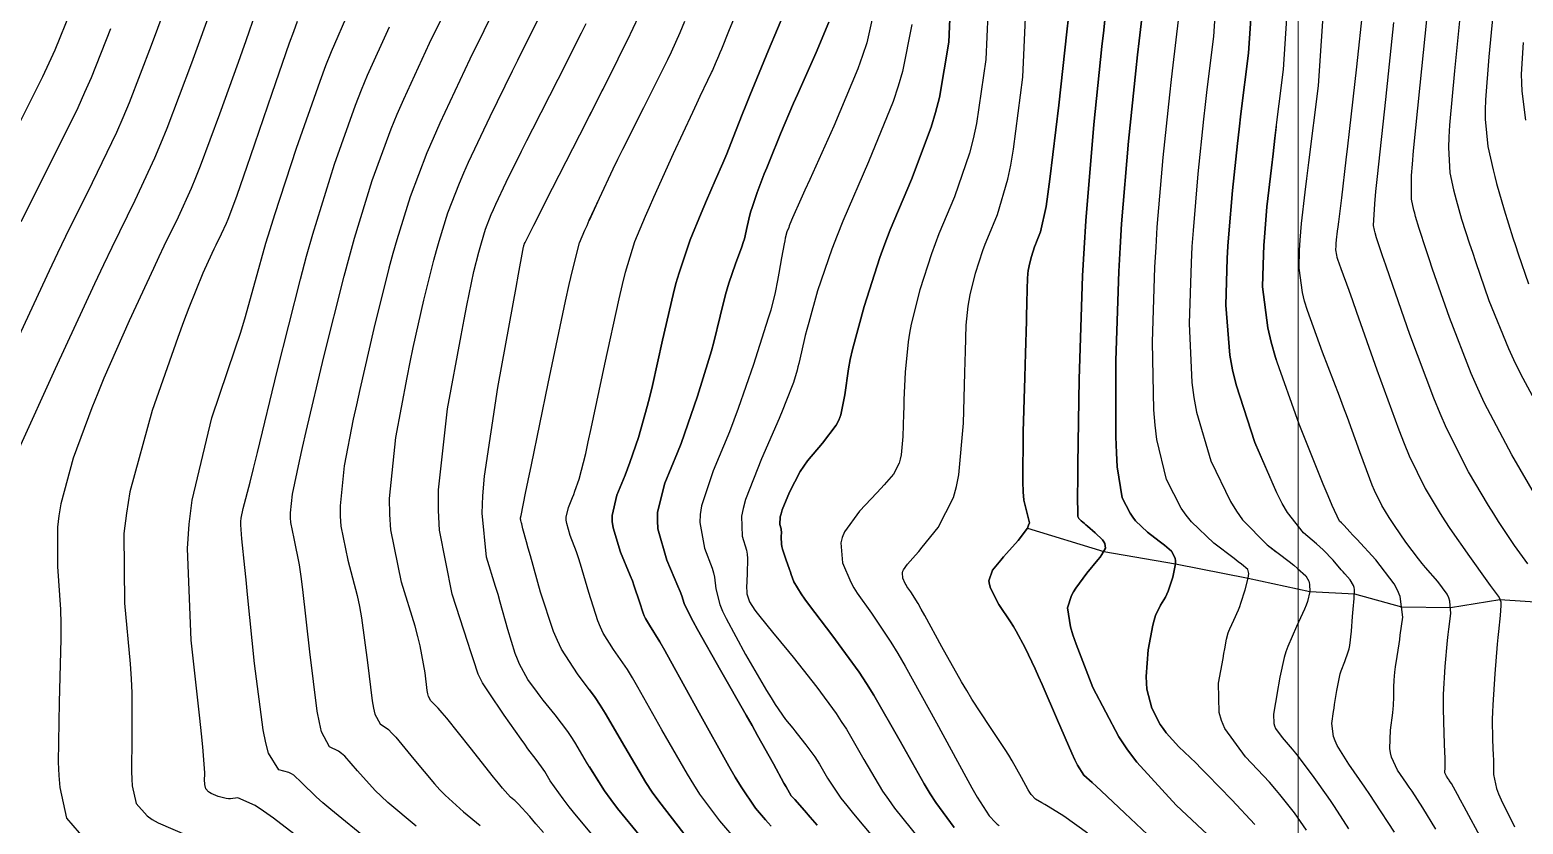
# Model space of a CAD drawing. Header units: metres. Extents: x 837117 to 838477, y 1189012 to 1191015.
# Drawn here: x 837784.2 to 837892.9, y 1189837.8 to 1189895.6 of the extents above; entities that cross this region are included whole.
import ezdxf

# ---------------------------------------------------------------- set-up
doc = ezdxf.new("R2010")
doc.units = ezdxf.units.M
doc.header["$LTSCALE"] = 0.3
doc.layers.add('COORD', color=7, linetype='Continuous', lineweight=20)
doc.layers.add('DRENAJE', color=5, linetype='Continuous', lineweight=25)
doc.layers.add('COTAS 10', color=1, linetype='Continuous')
doc.layers.add('COTAS INT', color=252, linetype='Continuous')

msp = doc.modelspace()

# ---------------------------------------------------------------- linework, layer by layer
at = {"layer": 'COORD'}
msp.add_line((837876.514, 1189013.872), (837876.514, 1191013.872), dxfattribs=at)
at = {"layer": 'COTAS 10'}
for points, elevation in [([(837812.325, 1189837.64), (837810.263, 1189839.383), (837809.781, 1189839.829), (837809.338, 1189840.258), (837808.059, 1189841.675), (837807.119, 1189842.74), (837806.89, 1189842.949), (837806.674, 1189843.119), (837806.003, 1189843.42), (837805.43, 1189844.516), (837805.274, 1189845.187), (837805.121, 1189846.017), (837804.578, 1189850.344), (837804.08, 1189854.876), (837803.954, 1189855.835), (837803.833, 1189856.666), (837803.439, 1189858.599), (837803.199, 1189859.76), (837803.176, 1189860.105), (837803.171, 1189860.459), (837803.309, 1189861.82), (837803.818, 1189864.221), (837804.046, 1189865.23), (837804.314, 1189866.389), (837805.597, 1189871.82), (837807.069, 1189877.686), (837807.455, 1189879.12), (837807.832, 1189880.47), (837809.118, 1189884.658), (837810.505, 1189888.411), (837810.946, 1189889.488), (837811.411, 1189890.58), (837813.298, 1189894.658), (837815.035, 1189898.193)], 1770), ([(837886.543, 1189837.428), (837885.596, 1189838.979), (837884.799, 1189840.196), (837884.595, 1189840.501), (837884.398, 1189840.791), (837883.748, 1189841.719), (837883.304, 1189842.677), (837883.237, 1189842.986), (837883.194, 1189843.313), (837883.242, 1189844.65), (837883.403, 1189845.908), (837883.432, 1189846.185), (837883.453, 1189846.431), (837883.474, 1189847.06), (837883.463, 1189847.508), (837883.464, 1189847.639), (837883.468, 1189847.774), (837883.497, 1189848.285), (837883.557, 1189848.871), (837883.58, 1189849.053), (837883.605, 1189849.243), (837883.718, 1189849.999), (837883.86, 1189850.931), (837883.902, 1189851.232), (837883.947, 1189851.553), (837884.121, 1189852.865), (837883.934, 1189854.379), (837883.751, 1189854.826), (837883.511, 1189855.286), (837882.169, 1189857.046), (837880.772, 1189858.548), (837880.497, 1189858.845), (837880.271, 1189859.09), (837879.855, 1189859.544), (837879.745, 1189859.662), (837879.71, 1189859.694), (837879.673, 1189859.727), (837879.527, 1189859.847), (837878.98, 1189861.005), (837878.691, 1189861.693), (837878.343, 1189862.541), (837876.589, 1189866.927), (837874.874, 1189871.761), (837874.551, 1189872.89), (837874.293, 1189873.929), (837873.908, 1189876.927), (837873.986, 1189879.282), (837874.019, 1189879.916), (837874.058, 1189880.542), (837874.243, 1189882.738), (837874.56, 1189885.576), (837874.681, 1189886.607), (837874.818, 1189887.745), (837875.434, 1189892.738), (837875.814, 1189898.371)], 1810), ([(837783.422, 1189865.137), (837786.076, 1189870.972), (837788.933, 1189877.154), (837789.59, 1189878.552), (837790.189, 1189879.813), (837791.87, 1189883.234), (837793.292, 1189886.308), (837793.728, 1189887.351), (837794.183, 1189888.476), (837795.979, 1189893.234), (837797.559, 1189897.579)], 1760), ([(837831.801, 1189837.123), (837829.977, 1189839.46), (837829.503, 1189840.136), (837829.043, 1189840.826), (837827.497, 1189843.423), (837826.084, 1189845.868), (837825.708, 1189846.461), (837825.339, 1189847.019), (837824.062, 1189848.729), (837822.897, 1189850.54), (837822.599, 1189851.161), (837822.312, 1189851.833), (837821.361, 1189854.692), (837820.629, 1189857.344), (837820.48, 1189857.886), (837820.354, 1189858.345), (837820.093, 1189859.306), (837820, 1189859.654), (837819.98, 1189859.725), (837819.963, 1189859.787), (837819.925, 1189859.919), (837819.916, 1189860.013), (837819.918, 1189860.05), (837819.921, 1189860.091), (837819.949, 1189860.279), (837820.276, 1189861.883), (837820.468, 1189862.818), (837820.704, 1189863.964), (837821.922, 1189869.875), (837823.188, 1189875.885), (837823.455, 1189877.093), (837823.684, 1189878.105), (837824.209, 1189880.113), (837824.604, 1189881.053), (837824.752, 1189881.39), (837824.917, 1189881.762), (837825.651, 1189883.383), (837826.66, 1189885.515), (837826.999, 1189886.208), (837827.363, 1189886.946), (837828.889, 1189889.981), (837830.324, 1189892.839), (837830.631, 1189893.465), (837830.898, 1189894.019), (837831.537, 1189895.423), (837831.879, 1189896.256)], 1780), ([(837824.923, 1189881.776), (837825.651, 1189883.383), (837826.66, 1189885.515), (837826.999, 1189886.208), (837827.363, 1189886.946), (837828.889, 1189889.981), (837830.324, 1189892.839), (837830.631, 1189893.465), (837830.898, 1189894.019), (837831.537, 1189895.423), (837831.879, 1189896.256)], 1780), ([(837848.401, 1189896.018), (837847.709, 1189892.587), (837847.393, 1189891.527), (837847.024, 1189890.419), (837845.243, 1189886.018), (837843.378, 1189881.709), (837842.956, 1189880.659), (837842.575, 1189879.671), (837841.539, 1189876.619), (837840.89, 1189874.328), (837840.753, 1189873.82), (837840.633, 1189873.366), (837840.355, 1189872.182), (837840.168, 1189871.337), (837840.107, 1189871.097), (837840.042, 1189870.855), (837839.77, 1189869.957), (837839.231, 1189868.547), (837838.997, 1189867.982), (837838.726, 1189867.341), (837837.441, 1189864.394), (837836.299, 1189861.435), (837836.117, 1189860.786), (837835.995, 1189860.212), (837836.039, 1189858.752), (837836.356, 1189857.737), (837836.405, 1189857.444), (837836.438, 1189857.144), (837836.418, 1189856.016), (837836.363, 1189854.997), (837836.373, 1189854.765), (837836.395, 1189854.556), (837836.567, 1189853.985), (837836.975, 1189853.387), (837837.146, 1189853.161), (837837.342, 1189852.908), (837838.259, 1189851.776), (837839.41, 1189850.369), (837839.755, 1189849.943), (837840.11, 1189849.5), (837841.484, 1189847.77), (837842.887, 1189845.845), (837843.261, 1189845.28), (837843.628, 1189844.701), (837844.898, 1189842.494), (837846.266, 1189840.21), (837846.694, 1189839.583), (837847.144, 1189838.957), (837848.945, 1189836.715)], 1790), ([(837848.401, 1189896.018), (837847.709, 1189892.587), (837847.393, 1189891.527), (837847.024, 1189890.419), (837845.243, 1189886.018), (837843.378, 1189881.709), (837842.956, 1189880.659), (837842.575, 1189879.671), (837841.539, 1189876.619), (837840.89, 1189874.328), (837840.753, 1189873.82), (837840.633, 1189873.366), (837840.355, 1189872.182), (837840.168, 1189871.337), (837840.107, 1189871.097), (837840.042, 1189870.855), (837839.77, 1189869.957), (837839.231, 1189868.547), (837838.997, 1189867.982), (837838.726, 1189867.341), (837837.441, 1189864.394), (837836.299, 1189861.435), (837836.117, 1189860.786), (837835.995, 1189860.212), (837836.039, 1189858.752), (837836.356, 1189857.737), (837836.405, 1189857.444), (837836.438, 1189857.144), (837836.418, 1189856.016), (837836.363, 1189854.997), (837836.373, 1189854.765), (837836.395, 1189854.556), (837836.567, 1189853.985), (837836.975, 1189853.387), (837837.146, 1189853.161), (837837.342, 1189852.908), (837838.259, 1189851.776), (837839.41, 1189850.369), (837839.755, 1189849.943), (837840.11, 1189849.5), (837841.484, 1189847.77), (837842.887, 1189845.845), (837843.261, 1189845.28), (837843.628, 1189844.701), (837844.898, 1189842.494), (837846.266, 1189840.21), (837846.694, 1189839.583), (837847.144, 1189838.957), (837848.945, 1189836.715)], 1790), ([(837862.462, 1189896.591), (837862.357, 1189895.595), (837862.234, 1189894.423), (837861.647, 1189888.73), (837861.057, 1189881.729), (837860.933, 1189879.733), (837860.825, 1189877.711), (837860.578, 1189870.202), (837860.48, 1189864), (837860.467, 1189862.803), (837860.46, 1189861.831), (837860.483, 1189860.202), (837860.558, 1189860.056), (837860.583, 1189860.02), (837860.61, 1189859.986), (837860.723, 1189859.878), (837860.956, 1189859.688), (837861.059, 1189859.601), (837861.177, 1189859.5), (837861.744, 1189859.013), (837862.269, 1189858.486), (837862.361, 1189858.359), (837862.431, 1189858.242), (837862.492, 1189857.888), (837862.231, 1189857.426), (837862.097, 1189857.241), (837861.936, 1189857.03), (837861.135, 1189856.062), (837860.327, 1189854.989), (837860.163, 1189854.713), (837860.024, 1189854.447), (837859.734, 1189853.558), (837859.943, 1189852.161), (837860.117, 1189851.573), (837860.343, 1189850.898), (837861.579, 1189847.735), (837863.461, 1189844.153), (837864.093, 1189843.215), (837864.774, 1189842.299), (837867.633, 1189839.184), (837870.304, 1189836.675)], 1800), ([(837870.304, 1189836.675), (837867.633, 1189839.184), (837864.774, 1189842.299), (837864.093, 1189843.215), (837863.461, 1189844.153), (837861.579, 1189847.735), (837860.343, 1189850.898), (837860.117, 1189851.573), (837859.943, 1189852.161), (837859.734, 1189853.558), (837860.024, 1189854.447), (837860.163, 1189854.713), (837860.327, 1189854.989), (837861.135, 1189856.062), (837861.936, 1189857.03), (837862.097, 1189857.241), (837862.231, 1189857.426), (837862.492, 1189857.888), (837862.431, 1189858.242), (837862.361, 1189858.359), (837862.269, 1189858.486), (837861.744, 1189859.013), (837861.177, 1189859.5), (837861.059, 1189859.601), (837860.956, 1189859.688), (837860.723, 1189859.878), (837860.61, 1189859.986), (837860.583, 1189860.02), (837860.558, 1189860.056), (837860.483, 1189860.202), (837860.46, 1189861.831), (837860.467, 1189862.803), (837860.48, 1189864), (837860.578, 1189870.202), (837860.825, 1189877.711), (837860.933, 1189879.733), (837861.057, 1189881.729), (837861.647, 1189888.73), (837862.234, 1189894.423), (837862.357, 1189895.595), (837862.462, 1189896.591)], 1800), ([(837888.28, 1189896.526), (837887.894, 1189892.631), (837887.527, 1189888.678), (837887.477, 1189887.822), (837887.45, 1189887.068), (837887.54, 1189885.208), (837887.817, 1189883.97), (837887.908, 1189883.61), (837888.006, 1189883.241), (837888.409, 1189881.846), (837888.984, 1189880.056), (837889.189, 1189879.439), (837889.415, 1189878.769), (837890.398, 1189875.91), (837891.816, 1189872.429), (837892.316, 1189871.366), (837892.863, 1189870.26), (837895.224, 1189865.91)], 1820), ([(837874.923, 1189888.6), (837874.818, 1189887.745), (837874.681, 1189886.607), (837874.56, 1189885.576), (837874.243, 1189882.738), (837874.058, 1189880.542), (837874.019, 1189879.916), (837873.986, 1189879.282), (837873.908, 1189876.927), (837874.293, 1189873.929), (837874.551, 1189872.89), (837874.874, 1189871.761), (837874.923, 1189871.622)], 1810), ([(837824.923, 1189847.575), (837825.339, 1189847.019), (837825.708, 1189846.461), (837826.084, 1189845.868), (837827.497, 1189843.423), (837829.043, 1189840.826), (837829.503, 1189840.136), (837829.977, 1189839.46), (837831.801, 1189837.123)], 1780)]:
    msp.add_lwpolyline(points, dxfattribs=dict(at, elevation=elevation))
at = {"layer": 'COTAS INT'}
for points, elevation in [([(837870.595, 1189898.908), (837870.341, 1189895.135), (837869.876, 1189891.283), (837869.752, 1189890.202), (837869.629, 1189889.115), (837869.205, 1189885.135), (837868.858, 1189881.017), (837868.785, 1189879.843), (837868.722, 1189878.654), (837868.576, 1189874.237), (837868.768, 1189869.957), (837868.917, 1189868.855), (837869.109, 1189867.789), (837870.147, 1189864.237), (837871.576, 1189861.284), (837872.013, 1189860.595), (837872.469, 1189859.962), (837874.267, 1189858.143), (837875.862, 1189856.909), (837876.19, 1189856.646), (837876.469, 1189856.416), (837877.066, 1189855.869), (837877.282, 1189855.498), (837877.319, 1189855.38), (837877.348, 1189855.254), (837877.371, 1189854.744), (837877.198, 1189854.013), (837877.102, 1189853.749), (837876.985, 1189853.458), (837876.39, 1189852.181), (837875.759, 1189850.735), (837875.619, 1189850.336), (837875.494, 1189849.938), (837875.17, 1189848.508), (837874.963, 1189847.228), (837874.912, 1189846.924), (837874.864, 1189846.643), (837874.714, 1189845.812), (837874.732, 1189845.132), (837874.789, 1189844.947), (837874.869, 1189844.762), (837875.346, 1189844.104), (837876.08, 1189843.261), (837876.321, 1189842.959), (837876.579, 1189842.628), (837877.649, 1189841.187), (837878.661, 1189839.767), (837878.883, 1189839.449), (837879.079, 1189839.164), (837879.577, 1189838.406), (837880.171, 1189837.46)], 1806), ([(837870.595, 1189898.908), (837870.341, 1189895.135), (837869.876, 1189891.283), (837869.752, 1189890.202), (837869.629, 1189889.115), (837869.205, 1189885.135), (837868.858, 1189881.017), (837868.785, 1189879.843), (837868.722, 1189878.654), (837868.576, 1189874.237), (837868.768, 1189869.957), (837868.917, 1189868.855), (837869.109, 1189867.789), (837870.147, 1189864.237), (837871.576, 1189861.284), (837872.013, 1189860.595), (837872.469, 1189859.962), (837874.267, 1189858.143), (837874.923, 1189857.635)], 1806), ([(837794.422, 1189898.219), (837793.041, 1189894.478), (837791.431, 1189890.313), (837790.968, 1189889.216), (837790.499, 1189888.144), (837788.743, 1189884.478), (837786.799, 1189880.579), (837786.211, 1189879.36), (837785.602, 1189878.082), (837783.22, 1189872.963)], 1758), ([(837851.266, 1189898.757), (837851.094, 1189894.742), (837850.402, 1189890.703), (837850.125, 1189889.612), (837849.812, 1189888.534), (837848.372, 1189884.742), (837846.821, 1189881.063), (837846.436, 1189880.056), (837846.072, 1189879.055), (837844.917, 1189875.484), (837844.078, 1189872.345), (837843.913, 1189871.616), (837843.776, 1189870.949), (837843.522, 1189869.047), (837843.233, 1189867.594), (837843.075, 1189867.21), (837842.882, 1189866.834), (837841.901, 1189865.54), (837840.798, 1189864.237), (837840.529, 1189863.855), (837840.275, 1189863.465), (837839.488, 1189861.976), (837838.962, 1189860.673), (837838.873, 1189860.398), (837838.809, 1189860.161), (837838.78, 1189859.616), (837838.876, 1189859.289), (837838.89, 1189859.19), (837838.899, 1189859.086), (837838.887, 1189858.681), (837838.908, 1189858.174), (837838.938, 1189858.007), (837838.978, 1189857.828), (837839.211, 1189857.087), (837839.487, 1189856.337), (837839.554, 1189856.153), (837839.617, 1189855.979), (837839.81, 1189855.436), (837840.335, 1189854.556), (837840.607, 1189854.17), (837840.935, 1189853.723), (837842.574, 1189851.591), (837844.551, 1189848.86), (837845.091, 1189848.035), (837845.628, 1189847.179), (837847.539, 1189843.839), (837849.294, 1189840.725), (837849.732, 1189840.013), (837850.15, 1189839.365), (837851.485, 1189837.564)], 1792), ([(837851.485, 1189837.564), (837850.15, 1189839.365), (837849.732, 1189840.013), (837849.294, 1189840.725), (837847.539, 1189843.839), (837845.628, 1189847.179), (837845.091, 1189848.035), (837844.551, 1189848.86), (837842.574, 1189851.591), (837840.935, 1189853.723), (837840.607, 1189854.17), (837840.335, 1189854.556), (837839.81, 1189855.436), (837839.617, 1189855.979), (837839.554, 1189856.153), (837839.487, 1189856.337), (837839.211, 1189857.087), (837838.978, 1189857.828), (837838.938, 1189858.007), (837838.908, 1189858.174), (837838.887, 1189858.681), (837838.899, 1189859.086), (837838.89, 1189859.19), (837838.876, 1189859.289), (837838.78, 1189859.616), (837838.809, 1189860.161), (837838.873, 1189860.398), (837838.962, 1189860.673), (837839.488, 1189861.976), (837840.275, 1189863.465), (837840.529, 1189863.855), (837840.798, 1189864.237), (837841.901, 1189865.54), (837842.882, 1189866.834), (837843.075, 1189867.21), (837843.233, 1189867.594), (837843.522, 1189869.047), (837843.776, 1189870.949), (837843.913, 1189871.616), (837844.078, 1189872.345), (837844.917, 1189875.484), (837846.072, 1189879.055), (837846.436, 1189880.056), (837846.821, 1189881.063), (837848.372, 1189884.742), (837849.812, 1189888.534), (837850.125, 1189889.612), (837850.402, 1189890.703), (837851.094, 1189894.742), (837851.266, 1189898.757)], 1792), ([(837854.001, 1189898.455), (837853.787, 1189893.465), (837853.095, 1189888.818), (837852.857, 1189887.698), (837852.599, 1189886.65), (837851.502, 1189883.465), (837850.368, 1189880.777), (837850.087, 1189880.041), (837849.821, 1189879.31), (837848.977, 1189876.699), (837848.355, 1189874.206), (837848.229, 1189873.548), (837848.122, 1189872.904), (837847.901, 1189870.694), (837847.819, 1189868.69), (837847.801, 1189868.176), (837847.784, 1189867.678), (837847.738, 1189866.029), (837847.614, 1189864.675), (837847.549, 1189864.364), (837847.47, 1189864.081), (837847.071, 1189863.29), (837846.392, 1189862.503), (837846.136, 1189862.223), (837845.851, 1189861.915), (837844.577, 1189860.577), (837843.495, 1189859.081), (837843.331, 1189858.673), (837843.226, 1189858.269), (837843.338, 1189856.832), (837843.963, 1189855.406), (837844.181, 1189855.007), (837844.42, 1189854.608), (837845.446, 1189853.152), (837846.874, 1189851.039), (837847.367, 1189850.224), (837847.901, 1189849.311), (837850.18, 1189845.184), (837852.322, 1189841.241), (837852.771, 1189840.443), (837853.156, 1189839.772), (837854.025, 1189838.413), (837854.485, 1189837.926), (837854.612, 1189837.806), (837854.74, 1189837.691)], 1794), ([(837854.001, 1189898.455), (837853.787, 1189893.465), (837853.095, 1189888.818), (837852.857, 1189887.698), (837852.599, 1189886.65), (837851.502, 1189883.465), (837850.368, 1189880.777), (837850.087, 1189880.041), (837849.821, 1189879.31), (837848.977, 1189876.699), (837848.355, 1189874.206), (837848.229, 1189873.548), (837848.122, 1189872.904), (837847.901, 1189870.694), (837847.819, 1189868.69), (837847.801, 1189868.176), (837847.784, 1189867.678), (837847.738, 1189866.029), (837847.614, 1189864.675), (837847.549, 1189864.364), (837847.47, 1189864.081), (837847.071, 1189863.29), (837846.392, 1189862.503), (837846.136, 1189862.223), (837845.851, 1189861.915), (837844.577, 1189860.577), (837843.495, 1189859.081), (837843.331, 1189858.673), (837843.226, 1189858.269), (837843.338, 1189856.832), (837843.963, 1189855.406), (837844.181, 1189855.007), (837844.42, 1189854.608), (837845.446, 1189853.152), (837846.874, 1189851.039), (837847.367, 1189850.224), (837847.901, 1189849.311), (837850.18, 1189845.184), (837852.322, 1189841.241), (837852.771, 1189840.443), (837853.156, 1189839.772), (837854.025, 1189838.413), (837854.485, 1189837.926), (837854.612, 1189837.806), (837854.74, 1189837.691)], 1794), ([(837861.19, 1189837.147), (837859.462, 1189838.388), (837858.306, 1189839.082), (837858.064, 1189839.226), (837857.856, 1189839.349), (837857.387, 1189839.622), (837857.081, 1189839.946), (837856.976, 1189840.101), (837856.862, 1189840.285), (837856.374, 1189841.187), (837855.687, 1189842.418), (837855.447, 1189842.809), (837855.186, 1189843.223), (837854.063, 1189844.9), (837852.76, 1189846.899), (837852.385, 1189847.516), (837852.005, 1189848.16), (837850.582, 1189850.716), (837849.346, 1189852.992), (837849.083, 1189853.461), (837848.855, 1189853.859), (837848.317, 1189854.713), (837848.04, 1189855.106), (837847.976, 1189855.214), (837847.917, 1189855.321), (837847.748, 1189855.707), (837847.718, 1189856.094), (837847.746, 1189856.204), (837847.79, 1189856.314), (837848.083, 1189856.718), (837848.665, 1189857.378), (837848.893, 1189857.649), (837849.149, 1189857.959), (837850.311, 1189859.397), (837851.416, 1189861.588), (837851.635, 1189862.372), (837851.816, 1189863.233), (837852.159, 1189866.983), (837852.248, 1189870.665), (837852.27, 1189871.483), (837852.291, 1189872.213), (837852.357, 1189874.122), (837852.497, 1189875.517), (837852.564, 1189875.924), (837852.644, 1189876.34), (837853.037, 1189877.915), (837853.57, 1189879.564), (837853.738, 1189880.026), (837853.916, 1189880.491), (837854.632, 1189882.189), (837855.387, 1189884.765), (837855.589, 1189885.783), (837855.788, 1189886.934), (837856.48, 1189892.189), (837856.736, 1189898.153)], 1796), ([(837861.19, 1189837.147), (837859.462, 1189838.388), (837858.306, 1189839.082), (837858.064, 1189839.226), (837857.856, 1189839.349), (837857.387, 1189839.622), (837857.081, 1189839.946), (837856.976, 1189840.101), (837856.862, 1189840.285), (837856.374, 1189841.187), (837855.687, 1189842.418), (837855.447, 1189842.809), (837855.186, 1189843.223), (837854.063, 1189844.9), (837852.76, 1189846.899), (837852.385, 1189847.516), (837852.005, 1189848.16), (837850.582, 1189850.716), (837849.346, 1189852.992), (837849.083, 1189853.461), (837848.855, 1189853.859), (837848.317, 1189854.713), (837848.04, 1189855.106), (837847.976, 1189855.214), (837847.917, 1189855.321), (837847.748, 1189855.707), (837847.718, 1189856.094), (837847.746, 1189856.204), (837847.79, 1189856.314), (837848.083, 1189856.718), (837848.665, 1189857.378), (837848.893, 1189857.649), (837849.149, 1189857.959), (837850.311, 1189859.397), (837851.416, 1189861.588), (837851.635, 1189862.372), (837851.816, 1189863.233), (837852.159, 1189866.983), (837852.248, 1189870.665), (837852.27, 1189871.483), (837852.291, 1189872.213), (837852.357, 1189874.122), (837852.497, 1189875.517), (837852.564, 1189875.924), (837852.644, 1189876.34), (837853.037, 1189877.915), (837853.57, 1189879.564), (837853.738, 1189880.026), (837853.916, 1189880.491), (837854.632, 1189882.189), (837855.387, 1189884.765), (837855.589, 1189885.783), (837855.788, 1189886.934), (837856.48, 1189892.189), (837856.736, 1189898.153)], 1796), ([(837883.529, 1189837.211), (837882.092, 1189839.407), (837881.724, 1189839.955), (837881.369, 1189840.478), (837880.197, 1189842.153), (837879.346, 1189843.525), (837879.194, 1189843.858), (837879.077, 1189844.17), (837878.958, 1189845.126), (837879.084, 1189845.995), (837879.123, 1189846.253), (837879.163, 1189846.518), (837879.322, 1189847.537), (837879.515, 1189848.509), (837879.576, 1189848.744), (837879.642, 1189848.965), (837879.91, 1189849.64), (837880.16, 1189850.333), (837880.214, 1189850.565), (837880.262, 1189850.814), (837880.383, 1189851.858), (837880.464, 1189852.927), (837880.488, 1189853.192), (837880.511, 1189853.443), (837880.6, 1189854.237), (837880.609, 1189854.872), (837880.583, 1189855.023), (837880.544, 1189855.164), (837880.299, 1189855.584), (837879.91, 1189856.015), (837879.78, 1189856.164), (837879.639, 1189856.325), (837879.052, 1189857.01), (837878.326, 1189857.781), (837878.098, 1189857.996), (837877.858, 1189858.211), (837876.897, 1189858.995), (837875.724, 1189860.484), (837875.352, 1189861.144), (837874.959, 1189861.912), (837873.368, 1189865.582), (837871.992, 1189869.775), (837871.734, 1189870.873), (837871.531, 1189871.943), (837871.242, 1189875.582), (837871.354, 1189878.968), (837871.402, 1189879.88), (837871.458, 1189880.78), (837871.724, 1189883.936), (837872.094, 1189887.346), (837872.216, 1189888.405), (837872.347, 1189889.514), (837872.888, 1189893.936), (837873.204, 1189898.64)], 1808), ([(837873.204, 1189898.64), (837872.888, 1189893.936), (837872.347, 1189889.514), (837872.216, 1189888.405), (837872.094, 1189887.346), (837871.724, 1189883.936), (837871.458, 1189880.78), (837871.402, 1189879.88), (837871.354, 1189878.968), (837871.242, 1189875.582), (837871.531, 1189871.943), (837871.734, 1189870.873), (837871.992, 1189869.775), (837873.368, 1189865.582), (837874.923, 1189861.994)], 1808), ([(837889.934, 1189836.594), (837888.605, 1189839.053), (837888.337, 1189839.544), (837888.113, 1189839.953), (837887.664, 1189840.747), (837887.507, 1189840.986), (837887.467, 1189841.046), (837887.428, 1189841.103), (837887.3, 1189841.286), (837887.212, 1189841.475), (837887.199, 1189841.535), (837887.191, 1189841.6), (837887.2, 1189841.863), (837887.214, 1189842.427), (837887.208, 1189842.682), (837887.198, 1189842.979), (837887.128, 1189844.405), (837887.082, 1189846.19), (837887.088, 1189846.712), (837887.102, 1189847.248), (837887.22, 1189849.286), (837887.384, 1189851.165), (837887.428, 1189851.6), (837887.471, 1189851.998), (837887.62, 1189853.13), (837887.562, 1189854.031), (837887.475, 1189854.284), (837887.356, 1189854.538), (837886.672, 1189855.469), (837885.778, 1189856.481), (837885.527, 1189856.786), (837885.275, 1189857.102), (837884.355, 1189858.335), (837883.519, 1189859.538), (837883.321, 1189859.835), (837883.137, 1189860.117), (837882.59, 1189861.006), (837882.071, 1189862.082), (837881.904, 1189862.482), (837881.728, 1189862.927), (837881.006, 1189864.901), (837880.107, 1189867.392), (837879.819, 1189868.163), (837879.514, 1189868.968), (837878.272, 1189872.167), (837877.188, 1189875.188), (837876.983, 1189875.881), (837876.82, 1189876.512), (837876.574, 1189878.272), (837876.618, 1189879.596), (837876.637, 1189879.953), (837876.659, 1189880.305), (837876.763, 1189881.54), (837877.025, 1189883.807), (837877.146, 1189884.81), (837877.289, 1189885.975), (837877.981, 1189891.54), (837878.423, 1189898.102)], 1812), ([(837787.167, 1189896.965), (837786.01, 1189894.149), (837785.585, 1189893.213), (837785.114, 1189892.211), (837783.035, 1189888.027)], 1754), ([(837800.63, 1189896.864), (837799.928, 1189894.839), (837799.66, 1189894.081), (837799.36, 1189893.238), (837798.01, 1189889.484), (837796.6, 1189885.712), (837796.262, 1189884.859), (837795.946, 1189884.087), (837794.997, 1189881.99), (837793.963, 1189879.885), (837793.594, 1189879.109), (837793.189, 1189878.249), (837791.431, 1189874.444), (837789.595, 1189870.264), (837789.141, 1189869.167), (837788.71, 1189868.096), (837787.354, 1189864.444), (837786.448, 1189861.119), (837786.303, 1189860.253), (837786.202, 1189859.41), (837786.22, 1189856.566), (837786.428, 1189853.414), (837786.448, 1189852.378), (837786.451, 1189851.27), (837786.325, 1189846.681), (837786.265, 1189842.31), (837786.31, 1189841.341), (837786.38, 1189840.476), (837786.857, 1189838.222), (837788.261, 1189836.64)], 1762), ([(837805.528, 1189835.471), (837801.945, 1189838.225), (837801.217, 1189838.738), (837800.603, 1189839.144), (837799.34, 1189839.71), (837798.804, 1189839.643), (837798.649, 1189839.649), (837798.491, 1189839.666), (837797.897, 1189839.816), (837797.387, 1189840.036), (837797.282, 1189840.096), (837797.193, 1189840.156), (837797.002, 1189840.371), (837796.937, 1189840.678), (837796.928, 1189840.796), (837796.922, 1189840.928), (837796.93, 1189841.522), (837796.797, 1189843.425), (837796.702, 1189844.381), (837796.583, 1189845.523), (837795.94, 1189851.2), (837795.681, 1189857.872), (837795.803, 1189859.642), (837796.009, 1189861.378), (837797.455, 1189867.368), (837799.154, 1189872.413), (837799.521, 1189873.553), (837799.843, 1189874.581), (837800.629, 1189877.368), (837801.387, 1189880.101), (837801.691, 1189881.096), (837802.035, 1189882.193), (837803.615, 1189887.014), (837805.324, 1189891.89), (837805.748, 1189893.021), (837806.151, 1189894.058), (837807.433, 1189897.014)], 1766), ([(837818.253, 1189897.611), (837816.23, 1189893.481), (837814.041, 1189888.841), (837813.544, 1189887.721), (837813.095, 1189886.672), (837811.87, 1189883.481), (837810.909, 1189880.351), (837810.627, 1189879.342), (837810.338, 1189878.271), (837809.238, 1189873.888), (837808.209, 1189869.443), (837807.965, 1189868.332), (837807.739, 1189867.274), (837807.069, 1189863.888), (837806.775, 1189860.98), (837806.785, 1189860.224), (837806.835, 1189859.488), (837807.346, 1189857.007), (837808.033, 1189854.441), (837808.194, 1189853.653), (837808.342, 1189852.83), (837808.77, 1189849.577), (837809.12, 1189846.777), (837809.22, 1189846.239), (837809.32, 1189845.805), (837809.692, 1189845.096), (837810.298, 1189844.68), (837810.547, 1189844.43), (837810.832, 1189844.122), (837812.15, 1189842.525), (837813.645, 1189840.735), (837814.04, 1189840.305), (837814.428, 1189839.904), (837815.759, 1189838.696), (837816.987, 1189837.697)], 1772), ([(837835.759, 1189836.483), (837834.408, 1189838.038), (837832.97, 1189839.988), (837832.525, 1189840.675), (837832.059, 1189841.425), (837830.208, 1189844.661), (837828.461, 1189847.779), (837828.061, 1189848.453), (837827.697, 1189849.046), (837826.685, 1189850.507), (837825.935, 1189851.709), (837825.736, 1189852.138), (837825.542, 1189852.61), (837824.873, 1189854.666), (837824.276, 1189856.721), (837824.128, 1189857.192), (837823.987, 1189857.622), (837823.538, 1189858.821), (837823.272, 1189859.695), (837823.247, 1189859.92), (837823.244, 1189860.137), (837823.404, 1189860.858), (837823.704, 1189861.583), (837823.788, 1189861.804), (837823.872, 1189862.032), (837824.18, 1189862.926), (837824.655, 1189864.784), (837824.845, 1189865.62), (837825.061, 1189866.595), (837826.049, 1189871.279), (837827.086, 1189876.053), (837827.332, 1189877.085), (837827.561, 1189877.992), (837828.237, 1189880.221), (837829.01, 1189882.06), (837829.3, 1189882.721), (837829.622, 1189883.448), (837831.059, 1189886.621), (837832.444, 1189889.633), (837832.735, 1189890.258), (837832.984, 1189890.793), (837833.548, 1189891.972), (837833.817, 1189892.514), (837833.881, 1189892.647), (837833.939, 1189892.774), (837834.113, 1189893.17), (837834.347, 1189893.743), (837834.445, 1189893.981), (837834.556, 1189894.253), (837835.076, 1189895.521), (837835.661, 1189896.941)], 1782), ([(837835.759, 1189836.483), (837834.408, 1189838.038), (837832.97, 1189839.988), (837832.525, 1189840.675), (837832.059, 1189841.425), (837830.208, 1189844.661), (837828.461, 1189847.779), (837828.061, 1189848.453), (837827.697, 1189849.046), (837826.685, 1189850.507), (837825.935, 1189851.709), (837825.736, 1189852.138), (837825.542, 1189852.61), (837824.873, 1189854.666), (837824.276, 1189856.721), (837824.128, 1189857.192), (837823.987, 1189857.622), (837823.538, 1189858.821), (837823.272, 1189859.695), (837823.247, 1189859.92), (837823.244, 1189860.137), (837823.404, 1189860.858), (837823.704, 1189861.583), (837823.788, 1189861.804), (837823.872, 1189862.032), (837824.18, 1189862.926), (837824.655, 1189864.784), (837824.845, 1189865.62), (837825.061, 1189866.595), (837826.049, 1189871.279), (837827.086, 1189876.053), (837827.332, 1189877.085), (837827.561, 1189877.992), (837828.237, 1189880.221), (837829.01, 1189882.06), (837829.3, 1189882.721), (837829.622, 1189883.448), (837831.059, 1189886.621), (837832.444, 1189889.633), (837832.735, 1189890.258), (837832.984, 1189890.793), (837833.548, 1189891.972), (837833.817, 1189892.514), (837833.881, 1189892.647), (837833.939, 1189892.774), (837834.113, 1189893.17), (837834.347, 1189893.743), (837834.445, 1189893.981), (837834.556, 1189894.253), (837835.076, 1189895.521), (837835.661, 1189896.941)], 1782), ([(837838.156, 1189837.655), (837837.944, 1189837.89), (837837.736, 1189838.123), (837837.015, 1189838.952), (837835.963, 1189840.517), (837835.546, 1189841.213), (837835.075, 1189842.023), (837832.919, 1189845.9), (837830.838, 1189849.69), (837830.413, 1189850.446), (837830.055, 1189851.074), (837829.307, 1189852.284), (837829, 1189852.777), (837828.918, 1189852.954), (837828.839, 1189853.147), (837828.564, 1189853.99), (837828.192, 1189855.126), (837828.051, 1189855.504), (837827.893, 1189855.909), (837827.185, 1189857.605), (837826.646, 1189859.38), (837826.595, 1189859.837), (837826.587, 1189860.278), (837826.913, 1189861.742), (837827.523, 1189863.216), (837827.693, 1189863.663), (837827.864, 1189864.127), (837828.489, 1189865.943), (837829.142, 1189868.201), (837829.331, 1189868.944), (837829.523, 1189869.737), (837830.247, 1189873.025), (837831.011, 1189876.348), (837831.228, 1189877.162), (837831.448, 1189877.931), (837832.264, 1189880.328), (837833.05, 1189882.269), (837833.251, 1189882.75), (837833.444, 1189883.207), (837834.081, 1189884.653), (837834.639, 1189885.915), (837834.783, 1189886.256), (837834.921, 1189886.594), (837835.381, 1189887.781), (837836.038, 1189889.463), (837836.3, 1189890.113), (837836.598, 1189890.842), (837837.964, 1189894.141), (837839.27, 1189897.263)], 1784), ([(837839.27, 1189897.263), (837837.964, 1189894.141), (837836.598, 1189890.842), (837836.3, 1189890.113), (837836.038, 1189889.463), (837835.381, 1189887.781), (837834.921, 1189886.594), (837834.783, 1189886.256), (837834.639, 1189885.915), (837834.081, 1189884.653), (837833.444, 1189883.207), (837833.251, 1189882.75), (837833.05, 1189882.269), (837832.264, 1189880.328), (837831.448, 1189877.931), (837831.228, 1189877.162), (837831.011, 1189876.348), (837830.247, 1189873.025), (837829.523, 1189869.737), (837829.331, 1189868.944), (837829.142, 1189868.201), (837828.489, 1189865.943), (837827.864, 1189864.127), (837827.693, 1189863.663), (837827.523, 1189863.216), (837826.913, 1189861.742), (837826.587, 1189860.278), (837826.595, 1189859.837), (837826.646, 1189859.38), (837827.185, 1189857.605), (837827.893, 1189855.909), (837828.051, 1189855.504), (837828.192, 1189855.126), (837828.564, 1189853.99), (837828.839, 1189853.147), (837828.918, 1189852.954), (837829, 1189852.777), (837829.307, 1189852.284), (837830.055, 1189851.074), (837830.413, 1189850.446), (837830.838, 1189849.69), (837832.919, 1189845.9), (837835.075, 1189842.023), (837835.546, 1189841.213), (837835.963, 1189840.517), (837837.015, 1189838.952), (837837.736, 1189838.123), (837837.944, 1189837.89), (837838.156, 1189837.655)], 1784), ([(837845.709, 1189897.294), (837845.107, 1189894.673), (837844.809, 1189893.769), (837844.456, 1189892.789), (837842.706, 1189888.606), (837840.959, 1189884.735), (837840.606, 1189883.951), (837840.311, 1189883.291), (837839.719, 1189881.95), (837839.522, 1189881.472), (837839.475, 1189881.356), (837839.432, 1189881.247), (837839.305, 1189880.917), (837839.181, 1189880.456), (837839.14, 1189880.266), (837839.096, 1189880.048), (837838.91, 1189879.034), (837838.715, 1189877.922), (837838.665, 1189877.642), (837838.616, 1189877.375), (837838.455, 1189876.51), (837838.12, 1189875.228), (837837.963, 1189874.697), (837837.778, 1189874.09), (837836.874, 1189871.263), (837835.762, 1189868.053), (837835.445, 1189867.203), (837835.124, 1189866.371), (837833.932, 1189863.51), (837833.094, 1189860.975), (837832.996, 1189860.349), (837832.956, 1189859.756), (837833.297, 1189857.888), (837833.862, 1189856.428), (837833.964, 1189856.093), (837834.041, 1189855.787), (837834.124, 1189854.933), (837834.413, 1189853.798), (837834.621, 1189853.315), (837834.884, 1189852.759), (837836.296, 1189850.143), (837837.821, 1189847.539), (837838.154, 1189846.99), (837838.45, 1189846.516), (837839.197, 1189845.428), (837839.728, 1189844.779), (837839.887, 1189844.583), (837840.051, 1189844.379), (837840.684, 1189843.581), (837841.331, 1189842.694), (837841.503, 1189842.434), (837841.672, 1189842.167), (837842.258, 1189841.15), (837843.238, 1189839.695), (837843.656, 1189839.152), (837844.137, 1189838.549), (837846.405, 1189835.865)], 1788), ([(837845.709, 1189897.294), (837845.107, 1189894.673), (837844.809, 1189893.769), (837844.456, 1189892.789), (837842.706, 1189888.606), (837840.959, 1189884.735), (837840.606, 1189883.951), (837840.311, 1189883.291), (837839.719, 1189881.95), (837839.522, 1189881.472), (837839.475, 1189881.356), (837839.432, 1189881.247), (837839.305, 1189880.917), (837839.181, 1189880.456), (837839.14, 1189880.266), (837839.096, 1189880.048), (837838.91, 1189879.034), (837838.715, 1189877.922), (837838.665, 1189877.642), (837838.616, 1189877.375), (837838.455, 1189876.51), (837838.12, 1189875.228), (837837.963, 1189874.697), (837837.778, 1189874.09), (837836.874, 1189871.263), (837835.762, 1189868.053), (837835.445, 1189867.203), (837835.124, 1189866.371), (837833.932, 1189863.51), (837833.094, 1189860.975), (837832.996, 1189860.349), (837832.956, 1189859.756), (837833.297, 1189857.888), (837833.862, 1189856.428), (837833.964, 1189856.093), (837834.041, 1189855.787), (837834.124, 1189854.933), (837834.413, 1189853.798), (837834.621, 1189853.315), (837834.884, 1189852.759), (837836.296, 1189850.143), (837837.821, 1189847.539), (837838.154, 1189846.99), (837838.45, 1189846.516), (837839.197, 1189845.428), (837839.728, 1189844.779), (837839.887, 1189844.583), (837840.051, 1189844.379), (837840.684, 1189843.581), (837841.331, 1189842.694), (837841.503, 1189842.434), (837841.672, 1189842.167), (837842.258, 1189841.15), (837843.238, 1189839.695), (837843.656, 1189839.152), (837844.137, 1189838.549), (837846.405, 1189835.865)], 1788), ([(837873.37, 1189837.782), (837871.683, 1189839.572), (837869.889, 1189841.417), (837869.457, 1189841.852), (837869.054, 1189842.255), (837867.833, 1189843.437), (837866.899, 1189844.455), (837866.677, 1189844.754), (837866.47, 1189845.06), (837865.856, 1189846.23), (837865.505, 1189847.624), (837865.465, 1189848.072), (837865.45, 1189848.547), (837865.601, 1189850.486), (837865.927, 1189852.273), (837866.022, 1189852.652), (837866.119, 1189852.981), (837866.486, 1189853.75), (837866.857, 1189854.328), (837866.957, 1189854.536), (837867.055, 1189854.766), (837867.399, 1189855.768), (837867.588, 1189856.754), (837867.589, 1189856.973), (837867.567, 1189857.168), (837867.301, 1189857.678), (837866.78, 1189858.108), (837866.598, 1189858.253), (837866.399, 1189858.409), (837865.544, 1189859.067), (837864.677, 1189859.892), (837864.47, 1189860.153), (837864.278, 1189860.43), (837863.704, 1189861.547), (837863.343, 1189863.817), (837863.284, 1189864.82), (837863.243, 1189865.986), (837863.244, 1189871.547), (837863.457, 1189878.026), (837863.55, 1189879.77), (837863.657, 1189881.492), (837864.166, 1189887.531), (837864.699, 1189892.653), (837864.822, 1189893.797), (837864.933, 1189894.822), (837865.247, 1189897.531)], 1802), ([(837865.247, 1189897.531), (837864.933, 1189894.822), (837864.822, 1189893.797), (837864.699, 1189892.653), (837864.166, 1189887.531), (837863.657, 1189881.492), (837863.55, 1189879.77), (837863.457, 1189878.026), (837863.244, 1189871.547), (837863.243, 1189865.986), (837863.284, 1189864.82), (837863.343, 1189863.817), (837863.704, 1189861.547), (837864.278, 1189860.43), (837864.47, 1189860.153), (837864.677, 1189859.892), (837865.544, 1189859.067), (837866.399, 1189858.409), (837866.598, 1189858.253), (837866.78, 1189858.108), (837867.301, 1189857.678), (837867.567, 1189857.168), (837867.589, 1189856.973), (837867.588, 1189856.754), (837867.399, 1189855.768), (837867.055, 1189854.766), (837866.957, 1189854.536), (837866.857, 1189854.328), (837866.486, 1189853.75), (837866.119, 1189852.981), (837866.022, 1189852.652), (837865.927, 1189852.273), (837865.601, 1189850.486), (837865.45, 1189848.547), (837865.465, 1189848.072), (837865.505, 1189847.624), (837865.856, 1189846.23), (837866.47, 1189845.06), (837866.677, 1189844.754), (837866.899, 1189844.455), (837867.833, 1189843.437), (837869.054, 1189842.255), (837869.457, 1189841.852), (837869.889, 1189841.417), (837871.683, 1189839.572), (837873.37, 1189837.782)], 1802), ([(837881.228, 1189897.253), (837880.757, 1189892.935), (837880.228, 1189888.231), (837880.104, 1189887.15), (837879.99, 1189886.165), (837879.658, 1189883.406), (837879.438, 1189881.639), (837879.394, 1189881.278), (837879.356, 1189880.974), (837879.282, 1189880.342), (837879.259, 1189880.068), (837879.254, 1189879.99), (837879.25, 1189879.91), (837879.24, 1189879.617), (837879.295, 1189879.226), (837879.331, 1189879.087), (837879.376, 1189878.933), (837879.617, 1189878.263), (837880.2, 1189876.668), (837880.462, 1189875.931), (837880.767, 1189875.067), (837882.232, 1189870.878), (837883.834, 1189866.496), (837884.227, 1189865.509), (837884.597, 1189864.621), (837885.749, 1189862.232), (837886.856, 1189860.408), (837887.198, 1189859.876), (837887.556, 1189859.332), (837888.977, 1189857.272), (837890.234, 1189855.517), (837890.489, 1189855.166), (837890.703, 1189854.874), (837891.139, 1189854.307), (837891.255, 1189853.994), (837891.267, 1189853.862), (837891.271, 1189853.71), (837891.215, 1189852.997), (837891.087, 1189851.832), (837891.045, 1189851.395), (837891.001, 1189850.908), (837890.818, 1189848.738), (837890.672, 1189846.485), (837890.65, 1189845.947), (837890.637, 1189845.446), (837890.656, 1189843.944), (837890.71, 1189842.79), (837890.719, 1189842.508), (837890.726, 1189842.243), (837890.726, 1189841.421), (837890.951, 1189840.402), (837891.099, 1189840.012), (837891.284, 1189839.576), (837892.262, 1189837.613)], 1814), ([(837881.228, 1189897.253), (837880.757, 1189892.935), (837880.228, 1189888.231), (837880.104, 1189887.15), (837879.99, 1189886.165), (837879.658, 1189883.406), (837879.438, 1189881.639), (837879.394, 1189881.278), (837879.356, 1189880.974), (837879.282, 1189880.342), (837879.259, 1189880.068), (837879.254, 1189879.99), (837879.25, 1189879.91), (837879.24, 1189879.617), (837879.295, 1189879.226), (837879.331, 1189879.087), (837879.376, 1189878.933), (837879.617, 1189878.263), (837880.2, 1189876.668), (837880.462, 1189875.931), (837880.767, 1189875.067), (837882.232, 1189870.878), (837883.834, 1189866.496), (837884.227, 1189865.509), (837884.597, 1189864.621), (837885.749, 1189862.232), (837886.856, 1189860.408), (837887.198, 1189859.876), (837887.556, 1189859.332), (837888.977, 1189857.272), (837890.234, 1189855.517), (837890.489, 1189855.166), (837890.703, 1189854.874), (837891.139, 1189854.307), (837891.255, 1189853.994), (837891.267, 1189853.862), (837891.271, 1189853.71), (837891.215, 1189852.997), (837891.087, 1189851.832), (837891.045, 1189851.395), (837891.001, 1189850.908), (837890.818, 1189848.738), (837890.672, 1189846.485), (837890.65, 1189845.947), (837890.637, 1189845.446), (837890.656, 1189843.944), (837890.71, 1189842.79), (837890.719, 1189842.508), (837890.726, 1189842.243), (837890.726, 1189841.421), (837890.951, 1189840.402), (837891.099, 1189840.012), (837891.284, 1189839.576), (837892.262, 1189837.613)], 1814), ([(837890.678, 1189896.705), (837890.4, 1189893.668), (837890.15, 1189890.536), (837890.131, 1189889.799), (837890.132, 1189889.118), (837890.317, 1189887.126), (837890.697, 1189885.432), (837890.821, 1189884.939), (837890.954, 1189884.435), (837891.506, 1189882.526), (837892.147, 1189880.496), (837892.336, 1189879.916), (837892.531, 1189879.327), (837893.277, 1189877.137)], 1822), ([(837783.558, 1189881.67), (837785.616, 1189885.721), (837787.706, 1189889.981), (837788.209, 1189891.082), (837788.679, 1189892.149), (837790.104, 1189895.721)], 1756), ([(837803.666, 1189896.228), (837803.385, 1189895.491), (837803.082, 1189894.669), (837801.808, 1189891.002), (837800.555, 1189887.296), (837800.265, 1189886.45), (837800.001, 1189885.682), (837799.254, 1189883.557), (837798.725, 1189882.142), (837798.598, 1189881.822), (837798.48, 1189881.533), (837798.124, 1189880.746), (837797.736, 1189879.957), (837797.598, 1189879.666), (837797.446, 1189879.343), (837796.787, 1189877.917), (837795.767, 1189875.391), (837795.388, 1189874.375), (837794.967, 1189873.222), (837793.098, 1189867.917), (837791.486, 1189861.993), (837791.226, 1189860.45), (837791.048, 1189858.95), (837791.08, 1189853.883), (837791.505, 1189849.469), (837791.575, 1189848.379), (837791.624, 1189847.347), (837791.628, 1189844.102), (837791.593, 1189841.619), (837791.619, 1189841.068), (837791.659, 1189840.577), (837791.93, 1189839.297), (837792.727, 1189838.398), (837793.099, 1189838.147), (837793.537, 1189837.896), (837795.666, 1189836.98)], 1764), ([(837808.891, 1189836.584), (837806.098, 1189838.862), (837805.522, 1189839.352), (837805.03, 1189839.781), (837803.968, 1189840.825), (837803.407, 1189841.359), (837803.232, 1189841.467), (837803.049, 1189841.558), (837802.315, 1189841.745), (837801.564, 1189842.977), (837801.369, 1189843.727), (837801.181, 1189844.655), (837800.549, 1189849.483), (837800.046, 1189854.516), (837799.939, 1189855.573), (837799.845, 1189856.485), (837799.623, 1189858.562), (837799.559, 1189859.589), (837799.565, 1189859.838), (837799.581, 1189860.072), (837799.727, 1189860.789), (837800.237, 1189862.699), (837800.483, 1189863.684), (837800.774, 1189864.867), (837802.203, 1189870.789), (837803.891, 1189877.485), (837804.345, 1189879.156), (837804.794, 1189880.748), (837806.367, 1189885.836), (837807.914, 1189890.151), (837808.347, 1189891.254), (837808.781, 1189892.319), (837810.365, 1189895.836)], 1768), ([(837821.583, 1189837.19), (837821.032, 1189837.83), (837820.579, 1189838.355), (837819.752, 1189839.284), (837819.548, 1189839.46), (837819.488, 1189839.511), (837819.427, 1189839.562), (837819.193, 1189839.752), (837818.592, 1189840.426), (837818.3, 1189840.782), (837817.952, 1189841.211), (837816.241, 1189843.375), (837814.544, 1189845.504), (837814.205, 1189845.912), (837813.923, 1189846.24), (837813.38, 1189846.771), (837813.211, 1189847.094), (837813.165, 1189847.291), (837813.12, 1189847.536), (837812.961, 1189848.81), (837812.603, 1189850.785), (837812.434, 1189851.471), (837812.233, 1189852.217), (837811.253, 1189855.414), (837810.47, 1189859.216), (837810.394, 1189860.343), (837810.378, 1189861.502), (837810.83, 1189865.957), (837811.66, 1189870.328), (837811.884, 1189871.435), (837812.105, 1189872.497), (837812.88, 1189875.957), (837813.608, 1189878.856), (837813.799, 1189879.565), (837813.985, 1189880.232), (837814.621, 1189882.303), (837815.461, 1189884.474), (837815.777, 1189885.206), (837816.128, 1189885.994), (837817.697, 1189889.31), (837819.332, 1189892.635), (837819.725, 1189893.429), (837820.092, 1189894.168), (837821.203, 1189896.379)], 1774), ([(837826.587, 1189835.293), (837823.99, 1189838.403), (837823.46, 1189839.06), (837823.011, 1189839.629), (837822.074, 1189840.947), (837821.672, 1189841.636), (837821.562, 1189841.809), (837821.451, 1189841.973), (837821.053, 1189842.5), (837820.456, 1189843.283), (837820.219, 1189843.61), (837819.952, 1189843.984), (837818.729, 1189845.731), (837817.571, 1189847.439), (837817.343, 1189847.788), (837817.156, 1189848.084), (837816.819, 1189848.708), (837816.485, 1189849.768), (837816.3, 1189850.339), (837816.075, 1189851.03), (837814.928, 1189854.53), (837814.02, 1189859.205), (837813.945, 1189860.639), (837813.946, 1189862.132), (837814.59, 1189868.025), (837815.582, 1189873.382), (837815.803, 1189874.537), (837816.001, 1189875.55), (837816.522, 1189878.025), (837816.878, 1189879.441), (837816.971, 1189879.787), (837817.062, 1189880.114), (837817.372, 1189881.125), (837817.783, 1189882.186), (837817.937, 1189882.543), (837818.109, 1189882.928), (837818.875, 1189884.548), (837819.989, 1189886.792), (837820.38, 1189887.57), (837820.806, 1189888.417), (837822.643, 1189892.042), (837824.344, 1189895.403), (837824.684, 1189896.082)], 1776), ([(837829.194, 1189836.208), (837826.983, 1189838.931), (837826.481, 1189839.598), (837826.027, 1189840.227), (837824.785, 1189842.185), (837823.858, 1189843.776), (837823.603, 1189844.173), (837823.348, 1189844.552), (837822.43, 1189845.767), (837821.571, 1189846.825), (837821.352, 1189847.105), (837821.143, 1189847.38), (837820.457, 1189848.326), (837819.849, 1189849.439), (837819.689, 1189849.819), (837819.532, 1189850.229), (837818.995, 1189851.969), (837818.442, 1189853.956), (837818.275, 1189854.523), (837818.102, 1189855.096), (837817.427, 1189857.224), (837817.119, 1189860.442), (837817.178, 1189861.701), (837817.299, 1189863.121), (837818.257, 1189869.581), (837819.368, 1189875.677), (837819.585, 1189876.868), (837819.763, 1189877.842), (837820.083, 1189879.564), (837820.137, 1189879.823), (837820.149, 1189879.875), (837820.159, 1189879.918), (837820.181, 1189880.005), (837820.198, 1189880.045), (837820.205, 1189880.06), (837820.212, 1189880.076), (837820.243, 1189880.146), (837820.877, 1189881.397), (837821.263, 1189882.157), (837821.741, 1189883.098), (837824.229, 1189887.99), (837826.765, 1189893.002), (837827.273, 1189894.018), (837827.698, 1189894.873), (837828.528, 1189896.617)], 1778), ([(837824.923, 1189889.362), (837826.765, 1189893.002), (837827.273, 1189894.018), (837827.698, 1189894.873), (837828.528, 1189896.617)], 1778), ([(837841.504, 1189837.725), (837840.996, 1189838.307), (837840.582, 1189838.781), (837839.867, 1189839.594), (837839.767, 1189839.703), (837839.74, 1189839.733), (837839.713, 1189839.762), (837839.622, 1189839.867), (837839.37, 1189840.285), (837839.242, 1189840.511), (837839.088, 1189840.786), (837838.326, 1189842.178), (837837.171, 1189844.263), (837836.771, 1189844.974), (837836.336, 1189845.743), (837834.475, 1189849.005), (837832.799, 1189851.963), (837832.48, 1189852.541), (837832.225, 1189853.014), (837831.83, 1189853.85), (837831.645, 1189854.431), (837831.522, 1189854.742), (837831.368, 1189855.119), (837830.555, 1189857.024), (837829.918, 1189859.301), (837829.874, 1189859.912), (837829.889, 1189860.516), (837830.423, 1189862.626), (837831.341, 1189864.848), (837831.598, 1189865.522), (837831.856, 1189866.222), (837832.798, 1189868.96), (837833.629, 1189871.618), (837833.816, 1189872.267), (837833.986, 1189872.878), (837834.445, 1189874.772), (837834.823, 1189876.361), (837834.941, 1189876.78), (837835.065, 1189877.19), (837835.562, 1189878.597), (837836.019, 1189879.833), (837836.117, 1189880.136), (837836.204, 1189880.421), (837836.416, 1189881.307), (837836.607, 1189882.157), (837836.681, 1189882.419), (837836.763, 1189882.694), (837837.135, 1189883.783), (837837.658, 1189885.146), (837837.836, 1189885.593), (837838.028, 1189886.07), (837838.842, 1189888.046), (837839.79, 1189890.277), (837840.068, 1189890.916), (837840.352, 1189891.564), (837841.429, 1189893.98), (837842.354, 1189896.19)], 1786), ([(837842.354, 1189896.19), (837841.429, 1189893.98), (837840.352, 1189891.564), (837840.068, 1189890.916), (837839.79, 1189890.277), (837838.842, 1189888.046), (837838.028, 1189886.07), (837837.836, 1189885.593), (837837.658, 1189885.146), (837837.135, 1189883.783), (837836.763, 1189882.694), (837836.681, 1189882.419), (837836.607, 1189882.157), (837836.416, 1189881.307), (837836.204, 1189880.421), (837836.117, 1189880.136), (837836.019, 1189879.833), (837835.562, 1189878.597), (837835.065, 1189877.19), (837834.941, 1189876.78), (837834.823, 1189876.361), (837834.445, 1189874.772), (837833.986, 1189872.878), (837833.816, 1189872.267), (837833.629, 1189871.618), (837832.798, 1189868.96), (837831.856, 1189866.222), (837831.598, 1189865.522), (837831.341, 1189864.848), (837830.423, 1189862.626), (837829.889, 1189860.516), (837829.874, 1189859.912), (837829.918, 1189859.301), (837830.555, 1189857.024), (837831.368, 1189855.119), (837831.522, 1189854.742), (837831.645, 1189854.431), (837831.83, 1189853.85), (837832.225, 1189853.014), (837832.48, 1189852.541), (837832.799, 1189851.963), (837834.475, 1189849.005), (837836.336, 1189845.743), (837836.771, 1189844.974), (837837.171, 1189844.263), (837838.326, 1189842.178), (837839.088, 1189840.786), (837839.242, 1189840.511), (837839.37, 1189840.285), (837839.622, 1189839.867), (837839.713, 1189839.762), (837839.74, 1189839.733), (837839.767, 1189839.703), (837839.867, 1189839.594), (837840.582, 1189838.781), (837840.996, 1189838.307), (837841.504, 1189837.725)], 1786), ([(837865.969, 1189836.662), (837863.907, 1189838.601), (837862.177, 1189840.223), (837861.824, 1189840.548), (837861.526, 1189840.821), (837860.907, 1189841.36), (837860.453, 1189842.088), (837860.259, 1189842.481), (837860.036, 1189842.955), (837858.987, 1189845.356), (837857.871, 1189847.953), (837857.607, 1189848.551), (837857.362, 1189849.096), (837856.64, 1189850.627), (837855.984, 1189851.836), (837855.782, 1189852.178), (837855.57, 1189852.523), (837854.73, 1189853.797), (837854.111, 1189854.967), (837854.039, 1189855.248), (837854.01, 1189855.509), (837854.262, 1189856.294), (837854.872, 1189857.028), (837855.069, 1189857.256), (837855.277, 1189857.496), (837856.129, 1189858.454), (837856.801, 1189859.352), (837856.897, 1189859.554), (837856.953, 1189859.735), (837856.828, 1189860.223), (837856.547, 1189861.382), (837856.504, 1189861.986), (837856.477, 1189862.714), (837856.507, 1189866.366), (837856.62, 1189870.315), (837856.645, 1189871.23), (837856.668, 1189872.067), (837856.728, 1189874.445), (837856.767, 1189876.061), (837856.777, 1189876.417), (837856.786, 1189876.734), (837856.814, 1189877.549), (837856.872, 1189878.131), (837856.9, 1189878.301), (837856.933, 1189878.474), (837857.097, 1189879.131), (837857.319, 1189879.818), (837857.39, 1189880.011), (837857.463, 1189880.205), (837857.762, 1189880.913), (837858.162, 1189882.762), (837858.3, 1189883.675), (837858.449, 1189884.763), (837859.087, 1189890.138), (837859.673, 1189895.482), (837859.79, 1189896.549)], 1798), ([(837859.79, 1189896.549), (837859.673, 1189895.482), (837859.087, 1189890.138), (837858.449, 1189884.763), (837858.3, 1189883.675), (837858.162, 1189882.762), (837857.762, 1189880.913), (837857.463, 1189880.205), (837857.39, 1189880.011), (837857.319, 1189879.818), (837857.097, 1189879.131), (837856.933, 1189878.474), (837856.9, 1189878.301), (837856.872, 1189878.131), (837856.814, 1189877.549), (837856.786, 1189876.734), (837856.777, 1189876.417), (837856.767, 1189876.061), (837856.728, 1189874.445), (837856.668, 1189872.067), (837856.645, 1189871.23), (837856.62, 1189870.315), (837856.507, 1189866.366), (837856.477, 1189862.714), (837856.504, 1189861.986), (837856.547, 1189861.382), (837856.828, 1189860.223), (837856.953, 1189859.735), (837856.897, 1189859.554), (837856.801, 1189859.352), (837856.129, 1189858.454), (837855.277, 1189857.496), (837855.069, 1189857.256), (837854.872, 1189857.028), (837854.262, 1189856.294), (837854.01, 1189855.509), (837854.039, 1189855.248), (837854.111, 1189854.967), (837854.73, 1189853.797), (837855.57, 1189852.523), (837855.782, 1189852.178), (837855.984, 1189851.836), (837856.64, 1189850.627), (837857.362, 1189849.096), (837857.607, 1189848.551), (837857.871, 1189847.953), (837858.987, 1189845.356), (837860.036, 1189842.955), (837860.259, 1189842.481), (837860.453, 1189842.088), (837860.907, 1189841.36), (837861.526, 1189840.821), (837861.824, 1189840.548), (837862.177, 1189840.223), (837863.907, 1189838.601), (837865.969, 1189836.662)], 1798), ([(837874.923, 1189840.267), (837874.819, 1189840.388), (837874.416, 1189840.843), (837872.678, 1189842.708), (837871.185, 1189844.766), (837870.935, 1189845.344), (837870.756, 1189845.924), (837870.703, 1189848.05), (837871.044, 1189849.851), (837871.114, 1189850.227), (837871.174, 1189850.55), (837871.302, 1189851.274), (837871.419, 1189851.714), (837871.471, 1189851.858), (837871.532, 1189852.011), (837871.826, 1189852.645), (837872.167, 1189853.407), (837872.258, 1189853.642), (837872.348, 1189853.887), (837872.662, 1189854.855), (837872.877, 1189855.713), (837872.905, 1189855.888), (837872.919, 1189856.036), (837872.857, 1189856.344), (837872.383, 1189856.717), (837872.138, 1189856.905), (837871.843, 1189857.131), (837870.366, 1189858.256), (837868.743, 1189859.798), (837868.357, 1189860.287), (837867.997, 1189860.803), (837866.925, 1189862.892), (837866.226, 1189865.803), (837866.101, 1189866.838), (837866.005, 1189867.971), (837865.91, 1189872.892), (837866.089, 1189878.34), (837866.167, 1189879.806), (837866.258, 1189881.254), (837866.685, 1189886.333), (837867.164, 1189890.884), (837867.287, 1189892), (837867.405, 1189893.053), (837867.794, 1189896.333)], 1804), ([(837877.123, 1189837.357), (837876.244, 1189838.628), (837875.189, 1189839.959), (837874.819, 1189840.388), (837874.416, 1189840.843), (837872.678, 1189842.708), (837871.185, 1189844.766), (837870.935, 1189845.344), (837870.756, 1189845.924), (837870.703, 1189848.05), (837871.044, 1189849.851), (837871.114, 1189850.227), (837871.174, 1189850.55), (837871.302, 1189851.274), (837871.419, 1189851.714), (837871.471, 1189851.858), (837871.532, 1189852.011), (837871.826, 1189852.645), (837872.167, 1189853.407), (837872.258, 1189853.642), (837872.348, 1189853.887), (837872.662, 1189854.855), (837872.877, 1189855.713), (837872.905, 1189855.888), (837872.919, 1189856.036), (837872.857, 1189856.344), (837872.383, 1189856.717), (837872.138, 1189856.905), (837871.843, 1189857.131), (837870.366, 1189858.256), (837868.743, 1189859.798), (837868.357, 1189860.287), (837867.997, 1189860.803), (837866.925, 1189862.892), (837866.226, 1189865.803), (837866.101, 1189866.838), (837866.005, 1189867.971), (837865.91, 1189872.892), (837866.089, 1189878.34), (837866.167, 1189879.806), (837866.258, 1189881.254), (837866.685, 1189886.333), (837867.164, 1189890.884), (837867.287, 1189892), (837867.405, 1189893.053), (837867.794, 1189896.333)], 1804), ([(837893.24, 1189856.751), (837892.263, 1189858.085), (837891.098, 1189859.821), (837890.742, 1189860.386), (837890.371, 1189860.986), (837888.907, 1189863.458), (837887.304, 1189866.639), (837886.845, 1189867.687), (837886.379, 1189868.807), (837884.64, 1189873.458), (837883.183, 1189877.653), (837882.895, 1189878.486), (837882.657, 1189879.177), (837882.214, 1189880.486), (837882.108, 1189880.854), (837882.083, 1189880.951), (837882.059, 1189881.046), (837881.986, 1189881.372), (837882.085, 1189882.97), (837882.17, 1189883.867), (837882.28, 1189884.961), (837882.882, 1189890.555), (837883.485, 1189896.167)], 1816), ([(837893.885, 1189861.565), (837892.066, 1189864.684), (837890.083, 1189868.45), (837889.58, 1189869.526), (837889.097, 1189870.618), (837887.519, 1189874.684), (837886.299, 1189878.211), (837886.042, 1189878.963), (837885.821, 1189879.617), (837885.312, 1189881.166), (837885.057, 1189882.047), (837884.996, 1189882.28), (837884.938, 1189882.508), (837884.763, 1189883.29), (837884.768, 1189885.019), (837884.824, 1189885.844), (837884.903, 1189886.82), (837885.388, 1189891.593), (837885.883, 1189896.347)], 1818), ([(837893.094, 1189889.044), (837892.815, 1189891.167), (837892.784, 1189891.776), (837892.774, 1189892.394), (837892.905, 1189894.706)], 1824), ([(837874.923, 1189846.992), (837874.912, 1189846.924), (837874.864, 1189846.643), (837874.714, 1189845.812), (837874.732, 1189845.132), (837874.789, 1189844.947), (837874.869, 1189844.762), (837874.923, 1189844.687)], 1806), ([(837824.923, 1189841.967), (837826.027, 1189840.227), (837826.481, 1189839.598), (837826.983, 1189838.931), (837829.194, 1189836.208)], 1778)]:
    msp.add_lwpolyline(points, dxfattribs=dict(at, elevation=elevation))
at = {"layer": 'DRENAJE'}
for p, q in [((837856.801, 1189859.352), (837862.362, 1189857.657)), ((837862.362, 1189857.657), (837867.588, 1189856.754)), ((837867.588, 1189856.754), (837872.877, 1189855.713)), ((837872.877, 1189855.713), (837877.371, 1189854.744)), ((837877.371, 1189854.744), (837880.605, 1189854.555)), ((837880.605, 1189854.555), (837884.027, 1189853.622)), ((837884.027, 1189853.622), (837887.591, 1189853.58)), ((837887.591, 1189853.58), (837891.197, 1189854.15)), ((837891.197, 1189854.15), (837895.238, 1189853.875))]:
    msp.add_line(p, q, dxfattribs=at)

doc.saveas('drawing.dxf')
